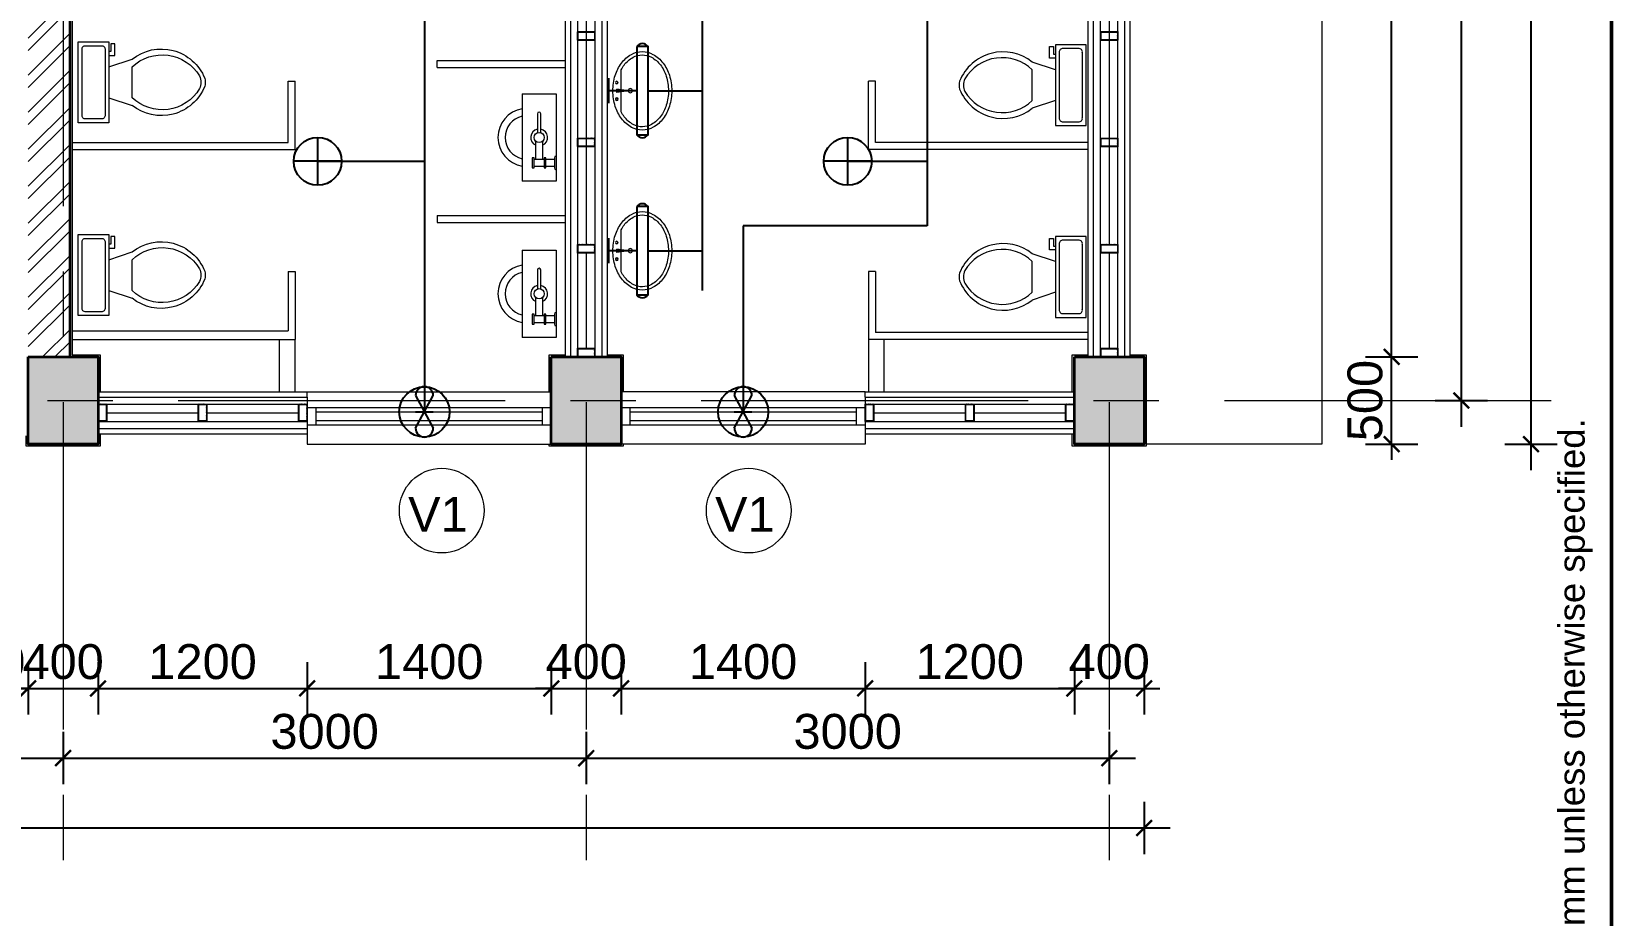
# Model space of a CAD drawing. Header units: inches. Extents: x 527934 to 2134587, y -408734 to 227304.
# Drawn here: x 1497720 to 1506781, y -162856 to -157790 of the extents above; entities that cross this region are included whole.
import ezdxf

# ---------------------------------------------------------------- set-up
doc = ezdxf.new("R2010")
doc.units = ezdxf.units.IN
doc.header["$MEASUREMENT"] = 0
doc.linetypes.add('CENTER', pattern=[2, 1.25, -0.25, 0.25, -0.25])
for name, color, linetype, lineweight in [('1 LIGHT N SWITCH', 3, 'Continuous', 25), ('6 LIGHT PT WIRING', 3, 'Continuous', 25), ('centre line', 1, 'CENTER', 9), ('dim', 253, 'Continuous', 9), ('furniture', 253, 'Continuous', 5), ('hatch', 250, 'Continuous', 5), ('hatch - general', 252, 'Continuous', 5), ('hatch 2', 251, 'Continuous', 5), ('metal', 40, 'Continuous', 18), ('partition wall', 5, 'Continuous', 20), ('partition wall-brick', 40, 'Continuous', 20), ('plaster line', 253, 'Continuous', 5), ('plinth', 5, 'Continuous', 9), ('sill', 253, 'Continuous', 13), ('text', 7, 'Continuous', 13), ('TITLE THICK', 7, 'Continuous', 50), ('TITLE THIN', 7, 'Continuous', 25), ('wall - brick', 30, 'Continuous', 35), ('window', 1, 'Continuous', 15)]:
    doc.layers.add(name, color=color, linetype=linetype, lineweight=lineweight)
doc.styles.add('ATTR', font='romans.shx', dxfattribs={"width": 0.8, "height": 1.2})
doc.styles.get("Standard").update_dxf_attribs({"font": 'arial.ttf'})
doc.styles.add('style1', font='arial.ttf')
doc.linetypes.add('BATTING', pattern='A,0.0001,-0.1,[134,ltypeshp.shx,S=0.1,R=0,X=-0.1,Y=0],-0.2,[134,ltypeshp.shx,S=0.1,R=180,X=0.1,Y=0],-0.1', length=0.4001)
doc.dimstyles.new('dim 100', dxfattribs={"dimtxt": 200, "dimasz": 90, "dimexe": 150, "dimexo": 150, "dimgap": 50, "dimtad": 1, "dimdec": 0, "dimzin": 0, "dimdsep": 46, "dimtxsty": 'Standard', "dimblk": 'ARCHTICK', "dimcen": 100, "dimdle": 150, "dimazin": 0, "dimtfac": 1, "dimtdec": 0, "dimtix": 1, "dimtmove": 2, "dimatfit": 3, "dimfxl": 150, "dimfxlon": 1, "dimtolj": 1, "dimtzin": 0, "dimarcsym": 0})

# ---------------------------------------------------------------- blocks, each defined once
blk = doc.blocks.new('A$C469E363F')
at = {"color": 0}
for p, q in [((-0.65, 5.39), (-5.48, 5.4)), ((0, 6.38), (-0.79, 6.38)), ((-0.56, 4.75), (-0.79, 6.38)), ((-0.56, 4.75), (-0.24, 4.75)), ((-0.24, 4.75), (0, 6.38)), ((4.68, 5.37), (-0.14, 5.38))]:
    blk.add_line(p, q, dxfattribs=at)
blk.add_lwpolyline([(-0.44, -6.9, 0.075445), (3.31, -6.34, 0.085783), (6.29, -4.83, 0.10607), (8.41, -2.41, 0.126822), (9.09, 0.21, 0.126822), (8.43, 2.82, 0.10607), (6.32, 5.26, 0.085783), (3.35, 6.79, 0.075445), (-0.39, 7.37, 0.075445), (-4.15, 6.81, 0.085783), (-7.12, 5.3, 0.10607), (-9.24, 2.88, 0.126822), (-9.93, 0.26, 0.126822), (-9.26, -2.35, 0.10607), (-7.16, -4.79, 0.085783), (-4.19, -6.32, 0.075445)], format="xyb", close=True, dxfattribs=at)
for points in [[(-5.48, 5.4, 0.038366), (-6.65, 4.66, 0.10607), (-8.55, 2.49, 0.126822), (-9.13, 0.26, 0.126822), (-8.56, -1.97, 0.10607), (-6.68, -4.16, 0.085783), (-3.95, -5.56, 0.075445), (-0.44, -6.11, 0.075445)], [(-0.44, -6.11, 0.075445), (3.08, -5.58, 0.085783), (5.82, -4.19, 0.10607), (7.72, -2.02, 0.126822), (8.3, 0.21, 0.126822), (7.73, 2.44, 0.10607), (5.85, 4.62, 0.038366), (4.68, 5.37, 0.075445)]]:
    blk.add_lwpolyline(points, format="xyb", dxfattribs=at)
for centre, radius in [((-2.41, 6.44), 0.316), ((-2.41, 6.44), 0.276), ((1.61, 6.43), 0.316), ((1.61, 6.43), 0.263), ((-0.46, 3.13), 0.515)]:
    blk.add_circle(centre, radius, dxfattribs=at)
blk = doc.blocks.new('Tank Toilet 3 PV')
for p, q in [((9.5, -6), (9.5, -2)), ((-8, -8.5), (-8, -8)), ((-7, -8), (-7, -9.5)), ((-4, -8), (-6, -14)), ((4, -8), (6, -14)), ((-10, -8.5), (-8, -8.5)), ((-10, -9.5), (-10, -8.5)), ((-7, -9.5), (-10, -9.5)), ((4, -14), (-4, -14))]:
    blk.add_line(p, q)
blk.add_lwpolyline([(10.5, -8), (10.5, 0), (-10.5, 0), (-10.5, -8)], close=True)
for points in [[(-9.5, -2), (-9.5, -6)], [(8.5, -1), (-8.5, -1)], [(-8.5, -7), (8.5, -7)]]:
    blk.add_lwpolyline(points)
for centre, radius, start, end in [((-8.62, -1.88), 0.884, 81.8699, 188.1301), ((8.62, -1.88), 0.884, 351.8699, 98.1301), ((-8.62, -6.12), 0.884, 171.8699, 278.1301), ((8.62, -6.12), 0.884, 261.8699, 8.1301), ((3.52, -21.58), 12.17, 141.4691, 247.9714), ((4.2, -21.82), 11.33, 136.3677, 238.9468), ((-3.52, -21.58), 12.17, 292.0284, 38.5307), ((-4.2, -21.82), 11.33, 301.053, 43.6321), ((0, -27.88), 4, 245.7318, 294.2682), ((0, -29), 4, 254.8605, 285.1395)]:
    blk.add_arc(centre, radius, start, end)
at = {"style": 'ATTR', "width": 0.8, "flags": 9}
blk.add_attdef('ESTCODE', (0, 0), '', height=0.000000846, dxfattribs=at)
blk = doc.blocks.new('Urinal Toilet 1 PV')
for p, q in [((3.85, 0), (6.65, 0)), ((-0.98, -3.15), (-4.9, -3.15)), ((0.773, -2.7999), (4.55, -2.7999)), ((4.2, -0.3499), (6.3, -0.3499)), ((4.2, -2.0999), (4.2, -2.45)), ((6.3, -2.0999), (4.2, -2.0999)), ((4.2, -2.45), (6.3, -2.45)), ((4.55, -0.3499), (4.55, -2.0999)), ((4.55, -2.45), (4.55, -4.5499)), ((5.95, -2.0999), (5.95, -0.3499)), ((5.95, -4.5499), (5.95, -2.45)), ((6.3, -2.45), (6.3, -2.0999)), ((-4.9, -3.8499), (-0.98, -3.8499)), ((4.55, -4.2), (0.784, -4.2)), ((4.2, -4.5499), (4.2, -4.9)), ((6.3, -4.5499), (4.2, -4.5499)), ((4.2, -4.9), (6.3, -4.9)), ((6.3, -4.9), (6.3, -4.5499)), ((-9, -7), (9, -7))]:
    blk.add_line(p, q)
blk.add_lwpolyline([(-9, -7), (-9, 0), (9, 0), (9, -7)])
blk.add_circle((0, -3.5), 1.05)
for centre, radius, start, end in [((4.216, 0.0154), 0.3657, 182.4084, 267.5916), ((6.285, 0.0154), 0.3657, 272.4084, 357.5916), ((-4.9, -3.5), 0.35, 90, 270), ((0, -3.5), 1.75, 22.85047, 168.577), ((0, -3.5), 1.75, 191.8763, 336.5863), ((0, -6), 6, 189.7326, 350.4409), ((0, -6), 4.5, 192.8398, 347.201)]:
    blk.add_arc(centre, radius, start, end)
at = {"style": 'ATTR', "width": 0.8, "flags": 9}
blk.add_attdef('ESTCODE', (0, 0), '', height=0.00000036, dxfattribs=at)
blk = doc.blocks.new('_ArchTick')
at = {"color": 0, "linetype": 'ByBlock', "const_width": 0.15}
blk.add_lwpolyline([(-0.5, -0.5), (0.5, 0.5)], dxfattribs=at)
blk = doc.blocks.new('*D3263')
at = {"layer": 'Defpoints', "color": 0, "ltscale": 400}
for p in [(1472700.6, -160154.6), (1504100.6, -160154.6), (1504100.6, -162354.6)]:
    blk.add_point(p, dxfattribs=at)
at = {"layer": 'dim', "color": 0, "lineweight": -2, "ltscale": 400}
for p, q in [((1472700.6, -162204.6), (1472700.6, -162504.6)), ((1504100.6, -162204.6), (1504100.6, -162504.6)), ((1472550.6, -162354.6), (1504250.6, -162354.6))]:
    blk.add_line(p, q, dxfattribs=at)
at = {"layer": 'dim', "color": 0, "lineweight": -2, "ltscale": 400, "xscale": 90, "yscale": 90, "zscale": 90, "rotation": 180}
blk.add_blockref('_ArchTick', (1472700.6, -162354.6), dxfattribs=at)
at = {"layer": 'dim', "color": 0, "lineweight": -2, "ltscale": 400, "xscale": 90, "yscale": 90, "zscale": 90}
blk.add_blockref('_ArchTick', (1504100.6, -162354.6), dxfattribs=at)
at = {"layer": 'dim', "color": 0, "ltscale": 400, "insert": (1488400.6, -162202.4), "char_height": 200, "attachment_point": 5}
blk.add_mtext('\\A1;31400', dxfattribs=at)
blk = doc.blocks.new('*D3270')
at = {"layer": 'Defpoints', "color": 0, "ltscale": 400}
for p in [(1493900.6, -160154.6), (1497900.6, -160154.6), (1497900.6, -161954.6)]:
    blk.add_point(p, dxfattribs=at)
at = {"layer": 'dim', "color": 0, "lineweight": -2, "ltscale": 400}
for p, q in [((1493900.6, -161804.6), (1493900.6, -162104.6)), ((1497900.6, -161804.6), (1497900.6, -162104.6)), ((1493750.6, -161954.6), (1498050.6, -161954.6))]:
    blk.add_line(p, q, dxfattribs=at)
at = {"layer": 'dim', "color": 0, "lineweight": -2, "ltscale": 400, "xscale": 90, "yscale": 90, "zscale": 90, "rotation": 180}
blk.add_blockref('_ArchTick', (1493900.6, -161954.6), dxfattribs=at)
at = {"layer": 'dim', "color": 0, "lineweight": -2, "ltscale": 400, "xscale": 90, "yscale": 90, "zscale": 90}
blk.add_blockref('_ArchTick', (1497900.6, -161954.6), dxfattribs=at)
at = {"layer": 'dim', "color": 0, "ltscale": 400, "insert": (1495900.6, -161802.5), "char_height": 200, "attachment_point": 5}
blk.add_mtext('\\A1;4000', dxfattribs=at)
blk = doc.blocks.new('*D3271')
at = {"layer": 'Defpoints', "color": 0, "ltscale": 400}
for p in [(1497900.6, -160154.6), (1500900.6, -160154.6), (1500900.6, -161954.6)]:
    blk.add_point(p, dxfattribs=at)
at = {"layer": 'dim', "color": 0, "lineweight": -2, "ltscale": 400}
for p, q in [((1497900.6, -161804.6), (1497900.6, -162104.6)), ((1500900.6, -161804.6), (1500900.6, -162104.6)), ((1497750.6, -161954.6), (1501050.6, -161954.6))]:
    blk.add_line(p, q, dxfattribs=at)
at = {"layer": 'dim', "color": 0, "lineweight": -2, "ltscale": 400, "xscale": 90, "yscale": 90, "zscale": 90, "rotation": 180}
blk.add_blockref('_ArchTick', (1497900.6, -161954.6), dxfattribs=at)
at = {"layer": 'dim', "color": 0, "lineweight": -2, "ltscale": 400, "xscale": 90, "yscale": 90, "zscale": 90}
blk.add_blockref('_ArchTick', (1500900.6, -161954.6), dxfattribs=at)
at = {"layer": 'dim', "color": 0, "ltscale": 400, "insert": (1499400.6, -161802.4), "char_height": 200, "attachment_point": 5}
blk.add_mtext('\\A1;3000', dxfattribs=at)
blk = doc.blocks.new('*D3272')
at = {"layer": 'Defpoints', "color": 0, "ltscale": 400}
for p in [(1500900.6, -160154.6), (1503900.6, -160154.6), (1503900.6, -161954.6)]:
    blk.add_point(p, dxfattribs=at)
at = {"layer": 'dim', "color": 0, "lineweight": -2, "ltscale": 400}
for p, q in [((1500900.6, -161804.6), (1500900.6, -162104.6)), ((1503900.6, -161804.6), (1503900.6, -162104.6)), ((1500750.6, -161954.6), (1504050.6, -161954.6))]:
    blk.add_line(p, q, dxfattribs=at)
at = {"layer": 'dim', "color": 0, "lineweight": -2, "ltscale": 400, "xscale": 90, "yscale": 90, "zscale": 90, "rotation": 180}
blk.add_blockref('_ArchTick', (1500900.6, -161954.6), dxfattribs=at)
at = {"layer": 'dim', "color": 0, "lineweight": -2, "ltscale": 400, "xscale": 90, "yscale": 90, "zscale": 90}
blk.add_blockref('_ArchTick', (1503900.6, -161954.6), dxfattribs=at)
at = {"layer": 'dim', "color": 0, "ltscale": 400, "insert": (1502400.6, -161802.4), "char_height": 200, "attachment_point": 5}
blk.add_mtext('\\A1;3000', dxfattribs=at)
blk = doc.blocks.new('*D3290')
at = {"layer": 'Defpoints', "color": 0, "ltscale": 400}
for p in [(1497200.6, -160094.6), (1497700.6, -160094.6), (1497700.6, -161554.6)]:
    blk.add_point(p, dxfattribs=at)
at = {"layer": 'dim', "color": 0, "lineweight": -2, "ltscale": 400}
for p, q in [((1497200.6, -161404.6), (1497200.6, -161704.6)), ((1497700.6, -161404.6), (1497700.6, -161704.6)), ((1497200.6, -161554.6), (1497110.6, -161554.6)), ((1497200.6, -161554.6), (1497700.6, -161554.6)), ((1497700.6, -161554.6), (1497790.6, -161554.6))]:
    blk.add_line(p, q, dxfattribs=at)
at = {"layer": 'dim', "color": 0, "lineweight": -2, "ltscale": 400, "xscale": 90, "yscale": 90, "zscale": 90}
blk.add_blockref('_ArchTick', (1497200.6, -161554.6), dxfattribs=at)
at = {"layer": 'dim', "color": 0, "lineweight": -2, "ltscale": 400, "xscale": 90, "yscale": 90, "zscale": 90, "rotation": 180}
blk.add_blockref('_ArchTick', (1497700.6, -161554.6), dxfattribs=at)
at = {"layer": 'dim', "color": 0, "ltscale": 400, "insert": (1497450.6, -161402.5), "char_height": 200, "attachment_point": 5}
blk.add_mtext('\\A1;500', dxfattribs=at)
blk = doc.blocks.new('*D3291')
at = {"layer": 'Defpoints', "color": 0, "ltscale": 400}
for p in [(1497700.6, -160094.6), (1498100.6, -160154.6), (1498100.6, -161554.6)]:
    blk.add_point(p, dxfattribs=at)
at = {"layer": 'dim', "color": 0, "lineweight": -2, "ltscale": 400}
for p, q in [((1497700.6, -161404.6), (1497700.6, -161704.6)), ((1498100.6, -161404.6), (1498100.6, -161704.6)), ((1497700.6, -161554.6), (1497610.6, -161554.6)), ((1497700.6, -161554.6), (1498100.6, -161554.6)), ((1498100.6, -161554.6), (1498190.6, -161554.6))]:
    blk.add_line(p, q, dxfattribs=at)
at = {"layer": 'dim', "color": 0, "lineweight": -2, "ltscale": 400, "xscale": 90, "yscale": 90, "zscale": 90}
blk.add_blockref('_ArchTick', (1497700.6, -161554.6), dxfattribs=at)
at = {"layer": 'dim', "color": 0, "lineweight": -2, "ltscale": 400, "xscale": 90, "yscale": 90, "zscale": 90, "rotation": 180}
blk.add_blockref('_ArchTick', (1498100.6, -161554.6), dxfattribs=at)
at = {"layer": 'dim', "color": 0, "ltscale": 400, "insert": (1497900.6, -161402.5), "char_height": 200, "attachment_point": 5}
blk.add_mtext('\\A1;400', dxfattribs=at)
blk = doc.blocks.new('*D3292')
at = {"layer": 'Defpoints', "color": 0, "ltscale": 400}
for p in [(1500700.6, -160154.6), (1501100.6, -160154.6), (1501100.6, -161554.6)]:
    blk.add_point(p, dxfattribs=at)
at = {"layer": 'dim', "color": 0, "lineweight": -2, "ltscale": 400}
for p, q in [((1500700.6, -161404.6), (1500700.6, -161704.6)), ((1501100.6, -161404.6), (1501100.6, -161704.6)), ((1500700.6, -161554.6), (1500610.6, -161554.6)), ((1500700.6, -161554.6), (1501100.6, -161554.6)), ((1501100.6, -161554.6), (1501190.6, -161554.6))]:
    blk.add_line(p, q, dxfattribs=at)
at = {"layer": 'dim', "color": 0, "lineweight": -2, "ltscale": 400, "xscale": 90, "yscale": 90, "zscale": 90}
blk.add_blockref('_ArchTick', (1500700.6, -161554.6), dxfattribs=at)
at = {"layer": 'dim', "color": 0, "lineweight": -2, "ltscale": 400, "xscale": 90, "yscale": 90, "zscale": 90, "rotation": 180}
blk.add_blockref('_ArchTick', (1501100.6, -161554.6), dxfattribs=at)
at = {"layer": 'dim', "color": 0, "ltscale": 400, "insert": (1500900.6, -161402.5), "char_height": 200, "attachment_point": 5}
blk.add_mtext('\\A1;400', dxfattribs=at)
blk = doc.blocks.new('*D3293')
at = {"layer": 'Defpoints', "color": 0, "ltscale": 400}
for p in [(1503700.6, -160154.6), (1504100.6, -160154.6), (1504100.6, -161554.6)]:
    blk.add_point(p, dxfattribs=at)
at = {"layer": 'dim', "color": 0, "lineweight": -2, "ltscale": 400}
for p, q in [((1503700.6, -161404.6), (1503700.6, -161704.6)), ((1504100.6, -161404.6), (1504100.6, -161704.6)), ((1503700.6, -161554.6), (1503610.6, -161554.6)), ((1503700.6, -161554.6), (1504100.6, -161554.6)), ((1504100.6, -161554.6), (1504190.6, -161554.6))]:
    blk.add_line(p, q, dxfattribs=at)
at = {"layer": 'dim', "color": 0, "lineweight": -2, "ltscale": 400, "xscale": 90, "yscale": 90, "zscale": 90}
blk.add_blockref('_ArchTick', (1503700.6, -161554.6), dxfattribs=at)
at = {"layer": 'dim', "color": 0, "lineweight": -2, "ltscale": 400, "xscale": 90, "yscale": 90, "zscale": 90, "rotation": 180}
blk.add_blockref('_ArchTick', (1504100.6, -161554.6), dxfattribs=at)
at = {"layer": 'dim', "color": 0, "ltscale": 400, "insert": (1503900.6, -161402.5), "char_height": 200, "attachment_point": 5}
blk.add_mtext('\\A1;400', dxfattribs=at)
blk = doc.blocks.new('*D2329')
at = {"layer": 'Defpoints', "color": 0, "ltscale": 400}
for p in [(1504100.6, -144414.6), (1506320.6, -144414.6), (1504100.6, -160154.6)]:
    blk.add_point(p, dxfattribs=at)
at = {"layer": 'dim', "color": 0, "lineweight": -2, "ltscale": 400}
for p, q in [((1506320.6, -160304.6), (1506320.6, -144264.6)), ((1506170.6, -144414.6), (1506470.6, -144414.6)), ((1506170.6, -160154.6), (1506470.6, -160154.6))]:
    blk.add_line(p, q, dxfattribs=at)
at = {"layer": 'dim', "color": 0, "lineweight": -2, "ltscale": 400, "xscale": 90, "yscale": 90, "zscale": 90}
for p, rotation in [((1506320.6, -144414.6), 90), ((1506320.6, -160154.6), 270)]:
    blk.add_blockref('_ArchTick', p, dxfattribs=dict(at, rotation=rotation))
at = {"layer": 'dim', "color": 0, "ltscale": 400, "insert": (1506168.5, -152284.6), "char_height": 200, "attachment_point": 5, "rotation": 90}
blk.add_mtext('\\A1;15740', dxfattribs=at)
blk = doc.blocks.new('*D3317')
at = {"layer": 'Defpoints', "color": 0, "ltscale": 400}
for p in [(1504100.6, -154504.6), (1505920.6, -154504.6), (1504100.6, -159904.6)]:
    blk.add_point(p, dxfattribs=at)
at = {"layer": 'dim', "color": 0, "lineweight": -2, "ltscale": 400}
for p, q in [((1505920.6, -160054.6), (1505920.6, -154354.6)), ((1505770.6, -154504.6), (1506070.6, -154504.6)), ((1505770.6, -159904.6), (1506070.6, -159904.6))]:
    blk.add_line(p, q, dxfattribs=at)
at = {"layer": 'dim', "color": 0, "lineweight": -2, "ltscale": 400, "xscale": 90, "yscale": 90, "zscale": 90}
for p, rotation in [((1505920.6, -154504.6), 90), ((1505920.6, -159904.6), 270)]:
    blk.add_blockref('_ArchTick', p, dxfattribs=dict(at, rotation=rotation))
at = {"layer": 'dim', "color": 0, "ltscale": 400, "insert": (1505768.5, -157204.6), "char_height": 200, "attachment_point": 5, "rotation": 90}
blk.add_mtext('\\A1;5400', dxfattribs=at)
blk = doc.blocks.new('*D3319')
at = {"layer": 'Defpoints', "color": 0, "ltscale": 400}
for p in [(1504100.6, -159654.6), (1505520.6, -159654.6), (1504100.6, -160154.6)]:
    blk.add_point(p, dxfattribs=at)
at = {"layer": 'dim', "color": 0, "lineweight": -2, "ltscale": 400}
for p, q in [((1505520.6, -159654.6), (1505520.6, -159564.6)), ((1505370.6, -159654.6), (1505670.6, -159654.6)), ((1505520.6, -160154.6), (1505520.6, -159654.6)), ((1505370.6, -160154.6), (1505670.6, -160154.6)), ((1505520.6, -160154.6), (1505520.6, -160244.6))]:
    blk.add_line(p, q, dxfattribs=at)
at = {"layer": 'dim', "color": 0, "lineweight": -2, "ltscale": 400, "xscale": 90, "yscale": 90, "zscale": 90}
for p, rotation in [((1505520.6, -159654.6), 270), ((1505520.6, -160154.6), 90)]:
    blk.add_blockref('_ArchTick', p, dxfattribs=dict(at, rotation=rotation))
at = {"layer": 'dim', "color": 0, "ltscale": 400, "insert": (1505368.5, -159904.6), "char_height": 200, "attachment_point": 5, "rotation": 90}
blk.add_mtext('\\A1;500', dxfattribs=at)
blk = doc.blocks.new('*D3320')
at = {"layer": 'Defpoints', "color": 0, "ltscale": 400}
for p in [(1504100.6, -154754.6), (1505520.6, -154754.6), (1504100.6, -159654.6)]:
    blk.add_point(p, dxfattribs=at)
at = {"layer": 'dim', "color": 0, "lineweight": -2, "ltscale": 400}
for p, q in [((1505520.6, -159804.6), (1505520.6, -154604.6)), ((1505370.6, -154754.6), (1505670.6, -154754.6)), ((1505370.6, -159654.6), (1505670.6, -159654.6))]:
    blk.add_line(p, q, dxfattribs=at)
at = {"layer": 'dim', "color": 0, "lineweight": -2, "ltscale": 400, "xscale": 90, "yscale": 90, "zscale": 90}
for p, rotation in [((1505520.6, -154754.6), 90), ((1505520.6, -159654.6), 270)]:
    blk.add_blockref('_ArchTick', p, dxfattribs=dict(at, rotation=rotation))
at = {"layer": 'dim', "color": 0, "ltscale": 400, "insert": (1505368.5, -157204.6), "char_height": 200, "attachment_point": 5, "rotation": 90}
blk.add_mtext('\\A1;4900', dxfattribs=at)
blk = doc.blocks.new('2X4')
at = {"layer": 'hatch 2'}
h = blk.add_hatch(dxfattribs=at)
h.set_pattern_fill('ANSI31', color=256, scale=20)
h.set_pattern_definition([(45, (0, 0), (-1.767766953, 1.767766953), [])])
h.paths.add_polyline_path([(5938822.1, -146996.9), (5938776.1, -146996.9, 0.414214), (5938774.1, -146998.9), (5938774.1, -147046.9), (5938777.3, -147046.9), (5938777.3, -147000.1), (5938820.9, -147000.1), (5938820.9, -147046.9), (5938824.1, -147046.9), (5938824.1, -146998.9, 0.414214)])
h.paths.add_polyline_path([(5938777.3, -147046.9), (5938774.1, -147046.9), (5938774.1, -147094.9, 0.414214), (5938776.1, -147096.9), (5938822.1, -147096.9, 0.414218), (5938824.1, -147094.9), (5938824.1, -147046.9), (5938820.9, -147046.9), (5938820.9, -147093.7), (5938777.3, -147093.7)])
at = {"layer": 'metal'}
blk.add_lwpolyline([(5938776.1, -147096.9), (5938822.1, -147096.9, 0.414214), (5938824.1, -147094.9), (5938824.1, -146998.9, 0.414214), (5938822.1, -146996.9), (5938776.1, -146996.9, 0.414214), (5938774.1, -146998.9), (5938774.1, -147094.9, 0.414214)], format="xyb", close=True, dxfattribs=at)
blk.add_lwpolyline([(5938777.3, -147093.7), (5938820.9, -147093.7), (5938820.9, -147000.1), (5938777.3, -147000.1)], close=True, dxfattribs=at)
blk = doc.blocks.new('*D3378')
at = {"layer": 'Defpoints', "color": 0, "ltscale": 400}
for p in [(1499300.6, -160064.6), (1498100.6, -160154.6), (1499300.6, -161554.6)]:
    blk.add_point(p, dxfattribs=at)
at = {"layer": 'dim', "color": 0, "lineweight": -2, "ltscale": 400}
for p, q in [((1498100.6, -161404.6), (1498100.6, -161704.6)), ((1499300.6, -161404.6), (1499300.6, -161704.6)), ((1497950.6, -161554.6), (1499450.6, -161554.6))]:
    blk.add_line(p, q, dxfattribs=at)
at = {"layer": 'dim', "color": 0, "lineweight": -2, "ltscale": 400, "xscale": 90, "yscale": 90, "zscale": 90, "rotation": 180}
blk.add_blockref('_ArchTick', (1498100.6, -161554.6), dxfattribs=at)
at = {"layer": 'dim', "color": 0, "lineweight": -2, "ltscale": 400, "xscale": 90, "yscale": 90, "zscale": 90}
blk.add_blockref('_ArchTick', (1499300.6, -161554.6), dxfattribs=at)
at = {"layer": 'dim', "color": 0, "ltscale": 400, "insert": (1498700.6, -161402.5), "char_height": 200, "attachment_point": 5}
blk.add_mtext('\\A1;1200', dxfattribs=at)
blk = doc.blocks.new('*D3379')
at = {"layer": 'Defpoints', "color": 0, "ltscale": 400}
for p in [(1499300.6, -160064.6), (1500700.6, -160154.6), (1500700.6, -161554.6)]:
    blk.add_point(p, dxfattribs=at)
at = {"layer": 'dim', "color": 0, "lineweight": -2, "ltscale": 400}
for p, q in [((1499300.6, -161404.6), (1499300.6, -161704.6)), ((1500700.6, -161404.6), (1500700.6, -161704.6)), ((1499150.6, -161554.6), (1500850.6, -161554.6))]:
    blk.add_line(p, q, dxfattribs=at)
at = {"layer": 'dim', "color": 0, "lineweight": -2, "ltscale": 400, "xscale": 90, "yscale": 90, "zscale": 90, "rotation": 180}
blk.add_blockref('_ArchTick', (1499300.6, -161554.6), dxfattribs=at)
at = {"layer": 'dim', "color": 0, "lineweight": -2, "ltscale": 400, "xscale": 90, "yscale": 90, "zscale": 90}
blk.add_blockref('_ArchTick', (1500700.6, -161554.6), dxfattribs=at)
at = {"layer": 'dim', "color": 0, "ltscale": 400, "insert": (1500000.6, -161402.5), "char_height": 200, "attachment_point": 5}
blk.add_mtext('\\A1;1400', dxfattribs=at)
blk = doc.blocks.new('*D3380')
at = {"layer": 'Defpoints', "color": 0, "ltscale": 400}
for p in [(1501100.6, -160154.6), (1502500.6, -160154.6), (1502500.6, -161554.6)]:
    blk.add_point(p, dxfattribs=at)
at = {"layer": 'dim', "color": 0, "lineweight": -2, "ltscale": 400}
for p, q in [((1501100.6, -161404.6), (1501100.6, -161704.6)), ((1502500.6, -161404.6), (1502500.6, -161704.6)), ((1500950.6, -161554.6), (1502650.6, -161554.6))]:
    blk.add_line(p, q, dxfattribs=at)
at = {"layer": 'dim', "color": 0, "lineweight": -2, "ltscale": 400, "xscale": 90, "yscale": 90, "zscale": 90, "rotation": 180}
blk.add_blockref('_ArchTick', (1501100.6, -161554.6), dxfattribs=at)
at = {"layer": 'dim', "color": 0, "lineweight": -2, "ltscale": 400, "xscale": 90, "yscale": 90, "zscale": 90}
blk.add_blockref('_ArchTick', (1502500.6, -161554.6), dxfattribs=at)
at = {"layer": 'dim', "color": 0, "ltscale": 400, "insert": (1501800.6, -161402.5), "char_height": 200, "attachment_point": 5}
blk.add_mtext('\\A1;1400', dxfattribs=at)
blk = doc.blocks.new('*D3381')
at = {"layer": 'Defpoints', "color": 0, "ltscale": 400}
for p in [(1502500.6, -160154.6), (1503700.6, -160154.6), (1503700.6, -161554.6)]:
    blk.add_point(p, dxfattribs=at)
at = {"layer": 'dim', "color": 0, "lineweight": -2, "ltscale": 400}
for p, q in [((1502500.6, -161404.6), (1502500.6, -161704.6)), ((1503700.6, -161404.6), (1503700.6, -161704.6)), ((1502350.6, -161554.6), (1503850.6, -161554.6))]:
    blk.add_line(p, q, dxfattribs=at)
at = {"layer": 'dim', "color": 0, "lineweight": -2, "ltscale": 400, "xscale": 90, "yscale": 90, "zscale": 90, "rotation": 180}
blk.add_blockref('_ArchTick', (1502500.6, -161554.6), dxfattribs=at)
at = {"layer": 'dim', "color": 0, "lineweight": -2, "ltscale": 400, "xscale": 90, "yscale": 90, "zscale": 90}
blk.add_blockref('_ArchTick', (1503700.6, -161554.6), dxfattribs=at)
at = {"layer": 'dim', "color": 0, "ltscale": 400, "insert": (1503100.6, -161402.5), "char_height": 200, "attachment_point": 5}
blk.add_mtext('\\A1;1200', dxfattribs=at)
blk = doc.blocks.new('dome')
at = {"color": 3}
for p, q in [((542951, 234900), (542951, 235174.9)), ((543088.4, 235037.4), (542813.5, 235037.4))]:
    blk.add_line(p, q, dxfattribs=at)
blk.add_circle((542951, 235037.4), 137.4, dxfattribs=at)
blk = doc.blocks.new('mirror light')
at = {"color": 3}
for p, q in [((550739, 227900), (550739, 227697)), ((550649, 227697), (550829, 227697))]:
    blk.add_line(p, q, dxfattribs=at)
blk.add_lwpolyline([(550423, 227900), (551055, 227900), (551055, 227982), (550423, 227982)], close=True, dxfattribs=at)
for centre, radius, start, end in [((550452, 227941), 50.3, 125.4617, 234.5383), ((551026, 227941), 49.8, 304.638, 55.362)]:
    blk.add_arc(centre, radius, start, end, dxfattribs=at)
blk = doc.blocks.new('exhaust fan')
at = {"color": 3}
for p, q in [((550601, 228565), (550758, 228857)), ((550601, 228857), (550758, 228565)), ((550601, 228711), (550758, 228711))]:
    blk.add_line(p, q, dxfattribs=at)
blk.add_circle((550680, 228711), 225, dxfattribs=at)
for centre, start, end in [((550680, 228857), 360, 180), ((550680, 228565), 180, 360)]:
    blk.add_arc(centre, 78.9, start, end, dxfattribs=at)

msp = doc.modelspace()

# ---------------------------------------------------------------- hatches: boundary and pattern name
at = {"layer": 'hatch', "ltscale": 400}
h = msp.add_hatch(dxfattribs=at)
h.set_pattern_fill('ANSI32', color=256, scale=400)
h.set_pattern_definition([(45, (-648981.04, 17276.17), (-106.066017, 106.066017), []), (45, (-648910.33, 17276.17), (-106.066017, 106.066017), [])])
h.paths.add_polyline_path([(1494100.6, -154754.6), (1493900.6, -154754.6), (1493900.6, -159654.6), (1494100.6, -159654.6)])
h.paths.add_polyline_path([(1493860.6, -159654.6), (1493900.6, -159654.6), (1493900.6, -154754.6), (1493860.6, -154754.6)])
h.paths.add_polyline_path([(1497900.6, -154754.6), (1497700.6, -154754.6), (1497700.6, -159654.6), (1497900.6, -159654.6)])
h.paths.add_polyline_path([(1497900.6, -159654.6), (1497940.6, -159654.6), (1497940.6, -154754.6), (1497900.6, -154754.6)])
at = {"layer": 'hatch - general'}
h = msp.add_hatch(dxfattribs=at)
h.set_pattern_fill('AR-CONC', color=256, scale=15)
h.set_pattern_definition([(50, (-648981.04, -60048.64), (107.5890274, -9.4128202), [11.25, -123.75]), (355, (-648981.04, -60048.64), (-20.8127, 112.82882), [9, -99]), (100.4514445, (-648972.07, -60049.42), (86.776327, 103.4159986), [9.561029, -105.171317]), (46.1842, (-648981.04, -60018.64), (160.0862, -24.827892), [16.875, -185.625]), (96.6356355, (-648967.7, -60020.7), (140.199292, 146.11779), [14.341551, -157.757064]), (351.184164, (-648981.04, -60018.64), (140.199292, 146.11779), [13.5, -148.5]), (21, (-648966.04, -60026.14), (89.5360578, -60.3928336), [11.25, -123.75]), (326, (-648966.04, -60026.14), (36.4973, 108.772507), [9, -99]), (71.451445, (-648958.58, -60031.17), (126.0333565, 48.379673), [9.5610285, -105.171317]), (37.5, (-648981.04, -60048.636), (1.8239783, 49.9340781), [0, -97.8, 0, -100.5, 0, -99.375]), (7.5, (-648981.04, -60048.636), (39.4604306, 59.1617568), [0, -57.3, 0, -95.55, 0, -37.875]), (327.5, (-649014.49, -60048.636), (80.0733654, -3.38323076), [0, -37.5, 0, -117, 0, -155.25]), (317.5, (-649029.49, -60048.636), (87.4779254, 15.0157473), [0, -48.75, 0, -77.7, 0, -110.25])])
h.paths.add_polyline_path([(1472900.6, -159654.6), (1472700.6, -159654.6), (1472700.6, -159904.6), (1472900.6, -159904.6)])
h.paths.add_polyline_path([(1473100.6, -159654.6), (1472900.6, -159654.6), (1472900.6, -159904.6), (1473100.6, -159904.6)])
h.paths.add_polyline_path([(1473100.6, -159904.6), (1472900.6, -159904.6), (1472900.6, -160154.6), (1473100.6, -160154.6)])
h.paths.add_polyline_path([(1472900.6, -159904.6), (1472700.6, -159904.6), (1472700.6, -160154.6), (1472900.6, -160154.6)])
h.paths.add_polyline_path([(1475900.6, -159654.6), (1475700.6, -159654.6), (1475700.6, -159904.6), (1475900.6, -159904.6)])
h.paths.add_polyline_path([(1476100.6, -159654.6), (1475900.6, -159654.6), (1475900.6, -159904.6), (1476100.6, -159904.6)])
h.paths.add_polyline_path([(1476100.6, -159904.6), (1475900.6, -159904.6), (1475900.6, -160154.6), (1476100.6, -160154.6)])
h.paths.add_polyline_path([(1475900.6, -159904.6), (1475700.6, -159904.6), (1475700.6, -160154.6), (1475900.6, -160154.6)])
h.paths.add_polyline_path([(1478900.6, -159654.6), (1478700.6, -159654.6), (1478700.6, -159904.6), (1478900.6, -159904.6)])
h.paths.add_polyline_path([(1479100.6, -159654.6), (1478900.6, -159654.6), (1478900.6, -159904.6), (1479100.6, -159904.6)])
h.paths.add_polyline_path([(1479100.6, -159904.6), (1478900.6, -159904.6), (1478900.6, -160154.6), (1479100.6, -160154.6)])
h.paths.add_polyline_path([(1478900.6, -159904.6), (1478700.6, -159904.6), (1478700.6, -160154.6), (1478900.6, -160154.6)])
h.paths.add_polyline_path([(1481900.6, -159904.6), (1481700.6, -159904.6), (1481700.6, -160154.6), (1481900.6, -160154.6)])
h.paths.add_polyline_path([(1482100.6, -159904.6), (1481900.6, -159904.6), (1481900.6, -160154.6), (1482100.6, -160154.6)])
h.paths.add_polyline_path([(1482100.6, -159654.6), (1481900.6, -159654.6), (1481900.6, -159904.6), (1482100.6, -159904.6)])
h.paths.add_polyline_path([(1481900.6, -159654.6), (1481700.6, -159654.6), (1481700.6, -159904.6), (1481900.6, -159904.6)])
h.paths.add_polyline_path([(1485100.6, -159904.6), (1484900.6, -159904.6), (1484900.6, -160154.6), (1485100.6, -160154.6)])
h.paths.add_polyline_path([(1484900.6, -159904.6), (1484700.6, -159904.6), (1484700.6, -160154.6), (1484900.6, -160154.6)])
h.paths.add_polyline_path([(1485100.6, -159654.6), (1484900.6, -159654.6), (1484900.6, -159904.6), (1485100.6, -159904.6)])
h.paths.add_polyline_path([(1484900.6, -159654.6), (1484700.6, -159654.6), (1484700.6, -159904.6), (1484900.6, -159904.6)])
h.paths.add_polyline_path([(1488100.6, -159904.6), (1487900.6, -159904.6), (1487900.6, -160154.6), (1488100.6, -160154.6)])
h.paths.add_polyline_path([(1488100.6, -159654.6), (1487900.6, -159654.6), (1487900.6, -159904.6), (1488100.6, -159904.6)])
h.paths.add_polyline_path([(1487900.6, -159654.6), (1487700.6, -159654.6), (1487700.6, -159904.6), (1487900.6, -159904.6)])
h.paths.add_polyline_path([(1487900.6, -159904.6), (1487700.6, -159904.6), (1487700.6, -160154.6), (1487900.6, -160154.6)])
h.paths.add_polyline_path([(1490900.6, -159904.6), (1490700.6, -159904.6), (1490700.6, -160154.6), (1490900.6, -160154.6)])
h.paths.add_polyline_path([(1490900.6, -159654.6), (1490700.6, -159654.6), (1490700.6, -159904.6), (1490900.6, -159904.6)])
h.paths.add_polyline_path([(1491100.6, -159654.6), (1490900.6, -159654.6), (1490900.6, -159904.6), (1491100.6, -159904.6)])
h.paths.add_polyline_path([(1491100.6, -159904.6), (1490900.6, -159904.6), (1490900.6, -160154.6), (1491100.6, -160154.6)])
h.paths.add_polyline_path([(1493900.6, -159654.6), (1493700.6, -159654.6), (1493700.6, -159904.6), (1493900.6, -159904.6)])
h.paths.add_polyline_path([(1494100.6, -159654.6), (1493900.6, -159654.6), (1493900.6, -159904.6), (1494100.6, -159904.6)])
h.paths.add_polyline_path([(1494100.6, -159904.6), (1493900.6, -159904.6), (1493900.6, -160154.6), (1494100.6, -160154.6)])
h.paths.add_polyline_path([(1493900.6, -159904.6), (1493700.6, -159904.6), (1493700.6, -160154.6), (1493900.6, -160154.6)])
h.paths.add_polyline_path([(1498100.6, -159904.6), (1497900.6, -159904.6), (1497900.6, -160154.6), (1498100.6, -160154.6)])
h.paths.add_polyline_path([(1498100.6, -159654.6), (1497900.6, -159654.6), (1497900.6, -159904.6), (1498100.6, -159904.6)])
h.paths.add_polyline_path([(1497900.6, -159654.6), (1497700.6, -159654.6), (1497700.6, -159904.6), (1497900.6, -159904.6)])
h.paths.add_polyline_path([(1497900.6, -159904.6), (1497700.6, -159904.6), (1497700.6, -160154.6), (1497900.6, -160154.6)])
h.paths.add_polyline_path([(1501100.6, -159904.6), (1500900.6, -159904.6), (1500900.6, -160154.6), (1501100.6, -160154.6)])
h.paths.add_polyline_path([(1501100.6, -159654.6), (1500900.6, -159654.6), (1500900.6, -159904.6), (1501100.6, -159904.6)])
h.paths.add_polyline_path([(1500900.6, -159654.6), (1500700.6, -159654.6), (1500700.6, -159904.6), (1500900.6, -159904.6)])
h.paths.add_polyline_path([(1500900.6, -159904.6), (1500700.6, -159904.6), (1500700.6, -160154.6), (1500900.6, -160154.6)])
h.paths.add_polyline_path([(1504100.6, -159904.6), (1503900.6, -159904.6), (1503900.6, -160154.6), (1504100.6, -160154.6)])
h.paths.add_polyline_path([(1504100.6, -159654.6), (1503900.6, -159654.6), (1503900.6, -159904.6), (1504100.6, -159904.6)])
h.paths.add_polyline_path([(1503900.6, -159654.6), (1503700.6, -159654.6), (1503700.6, -159904.6), (1503900.6, -159904.6)])
h.paths.add_polyline_path([(1503900.6, -159904.6), (1503700.6, -159904.6), (1503700.6, -160154.6), (1503900.6, -160154.6)])
h.paths.add_polyline_path([(1504100.6, -154254.6), (1503900.6, -154254.6), (1503900.6, -154504.6), (1504100.6, -154504.6)])
h.paths.add_polyline_path([(1504100.6, -154504.6), (1503900.6, -154504.6), (1503900.6, -154754.6), (1504100.6, -154754.6)])
h.paths.add_polyline_path([(1503900.6, -154504.6), (1503700.6, -154504.6), (1503700.6, -154754.6), (1503900.6, -154754.6)])
h.paths.add_polyline_path([(1503900.6, -154254.6), (1503700.6, -154254.6), (1503700.6, -154504.6), (1503900.6, -154504.6)])
h.paths.add_polyline_path([(1500900.6, -154254.6), (1500700.6, -154254.6), (1500700.6, -154504.6), (1500900.6, -154504.6)])
h.paths.add_polyline_path([(1500900.6, -154504.6), (1500700.6, -154504.6), (1500700.6, -154754.6), (1500900.6, -154754.6)])
h.paths.add_polyline_path([(1501100.6, -154254.6), (1500900.6, -154254.6), (1500900.6, -154504.6), (1501100.6, -154504.6)])
h.paths.add_polyline_path([(1501100.6, -154504.6), (1500900.6, -154504.6), (1500900.6, -154754.6), (1501100.6, -154754.6)])
h.paths.add_polyline_path([(1497900.6, -154254.6), (1497700.6, -154254.6), (1497700.6, -154504.6), (1497900.6, -154504.6)])
h.paths.add_polyline_path([(1498100.6, -154254.6), (1497900.6, -154254.6), (1497900.6, -154504.6), (1498100.6, -154504.6)])
h.paths.add_polyline_path([(1498100.6, -154504.6), (1497900.6, -154504.6), (1497900.6, -154754.6), (1498100.6, -154754.6)])
h.paths.add_polyline_path([(1497900.6, -154504.6), (1497700.6, -154504.6), (1497700.6, -154754.6), (1497900.6, -154754.6)])
h.paths.add_polyline_path([(1493900.6, -154254.6), (1493700.6, -154254.6), (1493700.6, -154504.6), (1493900.6, -154504.6)])
h.paths.add_polyline_path([(1494100.6, -154254.6), (1493900.6, -154254.6), (1493900.6, -154504.6), (1494100.6, -154504.6)])
h.paths.add_polyline_path([(1494100.6, -154504.6), (1493900.6, -154504.6), (1493900.6, -154754.6), (1494100.6, -154754.6)])
h.paths.add_polyline_path([(1493900.6, -154504.6), (1493700.6, -154504.6), (1493700.6, -154754.6), (1493900.6, -154754.6)])
h.paths.add_polyline_path([(1491100.6, -154254.6), (1490900.6, -154254.6), (1490900.6, -154504.6), (1491100.6, -154504.6)])
h.paths.add_polyline_path([(1490900.6, -154254.6), (1490700.6, -154254.6), (1490700.6, -154504.6), (1490900.6, -154504.6)])
h.paths.add_polyline_path([(1490900.6, -154504.6), (1490700.6, -154504.6), (1490700.6, -154754.6), (1490900.6, -154754.6)])
h.paths.add_polyline_path([(1491100.6, -154504.6), (1490900.6, -154504.6), (1490900.6, -154754.6), (1491100.6, -154754.6)])
h.paths.add_polyline_path([(1488550, -148001.9), (1490470.1, -148001.9), (1490470.1, -146878.3), (1488550, -146878.3)], flags=9)
h.paths.add_polyline_path([(1484791.2, -148001.9), (1486733.5, -148001.9), (1486733.5, -146878.3), (1484791.2, -146878.3)], flags=9)
h.paths.add_polyline_path([(1480215.8, -148001.9), (1482205.7, -148001.9), (1482205.7, -146878.3), (1480215.8, -146878.3)], flags=9)
h.paths.add_polyline_path([(1474409.2, -147998), (1476632.6, -147998), (1476632.6, -146874.4), (1474409.2, -146874.4)], flags=9)
h.paths.add_polyline_path([(1474168, -146164.3), (1474169.5, -146164.3), (1474169.5, -146163.5), (1474168, -146163.5)], flags=9)
h.paths.add_polyline_path([(1473690.5, -146533.8), (1473692, -146533.8), (1473692, -146533), (1473690.5, -146533)], flags=9)

# ---------------------------------------------------------------- linework, layer by layer
at = {"layer": '6 LIGHT PT WIRING', "ltscale": 400}
for p, q in [((1499972.5, -154433.9), (1499972.5, -159969.6)), ((1502855.5, -154747.5), (1502855.5, -158903.5)), ((1501565.5, -155780.6), (1501565.5, -159274.5)), ((1501255.8, -158128.5), (1501565.5, -158128.5)), ((1499360.6, -158533.1), (1499972.5, -158533.1)), ((1502400.6, -158533.1), (1502855.5, -158533.1)), ((1502855.5, -158903.5), (1501800.5, -158903.5)), ((1501800.5, -158903.5), (1501800.5, -159969.6)), ((1501255.8, -159045.8), (1501565.5, -159045.8))]:
    msp.add_line(p, q, dxfattribs=at)
at = {"layer": 'centre line', "ltscale": 1500}
for p, q in [((1497900.6, -141914.5), (1497900.6, -162754.6)), ((1500900.6, -141914.5), (1500900.6, -162754.6)), ((1503900.6, -141914.5), (1503900.6, -162754.6)), ((1503900.6, -141914.6), (1503900.6, -162754.6)), ((1468561, -159904.6), (1506720.6, -159904.6))]:
    msp.add_line(p, q, dxfattribs=at)
at = {"layer": 'dim'}
for centre in [(1500072.1, -160535.6), (1501832.8, -160535.6)]:
    msp.add_circle(centre, 242.9, dxfattribs=at)
at = {"layer": 'hatch', "linetype": 'BATTING', "ltscale": 80}
for p, q in [((1500900.6, -157839.6), (1500900.6, -158399.6)), ((1503900.6, -157839.6), (1503900.6, -158399.6)), ((1500900.6, -158449.6), (1500900.6, -159009.6)), ((1503900.6, -158449.6), (1503900.6, -159009.6)), ((1500900.6, -159059.6), (1500900.6, -159604.6)), ((1503900.6, -159059.6), (1503900.6, -159604.6)), ((1498150.6, -159974.6), (1498675.6, -159974.6)), ((1498725.6, -159974.6), (1499250.6, -159974.6)), ((1502550.6, -159974.6), (1503075.6, -159974.6)), ((1503125.6, -159974.6), (1503650.6, -159974.6))]:
    msp.add_line(p, q, dxfattribs=at)
at = {"layer": 'partition wall'}
for p, q in [((1500810.6, -154754.6), (1500810.6, -159654.6)), ((1500850.6, -154754.6), (1500850.6, -159654.6)), ((1500950.6, -154754.6), (1500950.6, -159654.6)), ((1500990.6, -154754.6), (1500990.6, -159654.6)), ((1503810.6, -159654.6), (1503810.6, -154754.6)), ((1503850.6, -159654.6), (1503850.6, -154754.6)), ((1503950.6, -159654.6), (1503950.6, -154754.6)), ((1503990.6, -159654.6), (1503990.6, -154754.6)), ((1498100.6, -159884.6), (1499300.6, -159884.6)), ((1498100.6, -159924.6), (1499300.6, -159924.6)), ((1499300.6, -159884.6), (1499300.6, -160064.6)), ((1502500.6, -159884.6), (1503700.6, -159884.6)), ((1502500.6, -159884.6), (1502500.6, -160064.6)), ((1502500.6, -159924.6), (1503700.6, -159924.6)), ((1498100.6, -160024.6), (1499300.6, -160024.6)), ((1498100.6, -160064.6), (1499300.6, -160064.6)), ((1502500.6, -160024.6), (1503700.6, -160024.6)), ((1502500.6, -160064.6), (1503700.6, -160064.6))]:
    msp.add_line(p, q, dxfattribs=at)
at = {"layer": 'partition wall-brick', "ltscale": 0.5}
for p, q in [((1500046.7, -157994.7), (1500046.7, -157954.7)), ((1500046.7, -157954.7), (1500780.6, -157954.7)), ((1500046.7, -157994.7), (1500780.6, -157994.7)), ((1499190.6, -158074.6), (1499230.6, -158074.6)), ((1502560.6, -158074.6), (1502520.6, -158074.6)), ((1497952.6, -158424.6), (1499190.6, -158424.6)), ((1497952.6, -158464.6), (1499230.6, -158464.6)), ((1503780.6, -158464.6), (1502520.6, -158464.6)), ((1503780.6, -158424.6), (1502560.6, -158424.6)), ((1500046.7, -158844.7), (1500780.6, -158844.7)), ((1500046.7, -158844.7), (1500046.7, -158884.7)), ((1500046.7, -158884.7), (1500780.6, -158884.7)), ((1499190.6, -159164.6), (1499230.6, -159164.6)), ((1499190.6, -159164.6), (1499190.6, -159504.6)), ((1499230.6, -159164.6), (1499230.6, -159554.6)), ((1502560.6, -159164.6), (1502520.6, -159164.6)), ((1502520.6, -159164.6), (1502520.6, -159554.6)), ((1502560.6, -159164.6), (1502560.6, -159514.6)), ((1497952.6, -159504.6), (1499190.6, -159504.6)), ((1497952.6, -159554.6), (1499230.6, -159554.6)), ((1503780.6, -159554.6), (1502520.6, -159554.6)), ((1502520.6, -159554.6), (1502520.6, -159854.6)), ((1503780.6, -159514.6), (1502560.6, -159514.6))]:
    msp.add_line(p, q, dxfattribs=at)
at = {"layer": 'partition wall-brick'}
for p, q in [((1499190.6, -158424.6), (1499190.6, -158074.6)), ((1499230.6, -158464.6), (1499230.6, -158074.6)), ((1502520.6, -158464.6), (1502520.6, -158074.6)), ((1502560.6, -158424.6), (1502560.6, -158074.6)), ((1499140.6, -159854.6), (1499140.6, -159554.6)), ((1499230.6, -159854.6), (1499230.6, -159554.6)), ((1502610.6, -159854.6), (1502610.6, -159554.6))]:
    msp.add_line(p, q, dxfattribs=at)
at = {"layer": 'plaster line', "ltscale": 400}
for points in [[(1497952.6, -159642.6), (1498112.6, -159642.6), (1498112.6, -159854.6)], [(1500688.6, -159854.6), (1500688.6, -159642.6), (1500780.6, -159642.6)], [(1501020.6, -159642.6), (1501112.6, -159642.6), (1501112.6, -159854.6)], [(1504020.6, -159642.6), (1504112.6, -159642.6), (1504112.6, -160166.6), (1503688.6, -160166.6), (1503688.6, -160094.6)], [(1503688.6, -159854.6), (1503688.6, -159642.6), (1503780.6, -159642.6)], [(1498112.6, -160094.6), (1498112.6, -160166.6), (1497688.6, -160166.6), (1497688.6, -160106.6)], [(1501112.6, -160154.6), (1501112.6, -160166.6), (1500688.6, -160166.6), (1500688.6, -160154.6)]]:
    msp.add_lwpolyline(points, dxfattribs=at)
at = {"layer": 'plinth', "ltscale": 400}
for p, q in [((1505120.6, -153164.6), (1505120.6, -160154.6)), ((1505120.6, -160154.6), (1504112.6, -160154.6))]:
    msp.add_line(p, q, dxfattribs=at)
at = {"layer": 'sill'}
for p, q in [((1500780.6, -154754.6), (1500780.6, -159654.6)), ((1501020.6, -154754.6), (1501020.6, -159654.6)), ((1503780.6, -159654.6), (1503780.6, -154754.6)), ((1504020.6, -159654.6), (1504020.6, -154754.6)), ((1498100.6, -159854.6), (1499300.6, -159854.6)), ((1499300.6, -159854.6), (1500700.6, -159854.6)), ((1499300.6, -159884.6), (1499300.6, -159854.6)), ((1502500.6, -159854.6), (1501100.6, -159854.6)), ((1502500.6, -159854.6), (1503700.6, -159854.6)), ((1502500.6, -159884.6), (1502500.6, -159854.6)), ((1498100.6, -160094.6), (1499300.6, -160094.6)), ((1499300.6, -160064.6), (1499300.6, -160154.6)), ((1502500.6, -160064.6), (1502500.6, -160154.6)), ((1502500.6, -160094.6), (1503700.6, -160094.6)), ((1499300.6, -160154.6), (1500700.6, -160154.6)), ((1502500.6, -160154.6), (1501100.6, -160154.6))]:
    msp.add_line(p, q, dxfattribs=at)
at = {"layer": 'sill', "ltscale": 400}
msp.add_lwpolyline([(1497880.6, -154242.6), (1498112.6, -154242.6), (1498112.6, -154766.6), (1497952.6, -154766.6), (1497952.6, -159642.6)], dxfattribs=at)
at = {"layer": 'TITLE THICK'}
msp.add_lwpolyline([(1467781, -140136), (1506781, -140136), (1506781, -167836), (1467781, -167836)], close=True, dxfattribs=at)
at = {"layer": 'wall - brick'}
msp.add_line((1497940.6, -159654.6), (1497940.6, -154754.6), dxfattribs=at)
for points in [[(1497700.6, -159654.6), (1498100.6, -159654.6), (1498100.6, -160154.6), (1497700.6, -160154.6)], [(1500700.6, -159654.6), (1501100.6, -159654.6), (1501100.6, -160154.6), (1500700.6, -160154.6)], [(1503700.6, -159654.6), (1504100.6, -159654.6), (1504100.6, -160154.6), (1503700.6, -160154.6)]]:
    msp.add_lwpolyline(points, close=True, dxfattribs=at)
at = {"layer": 'window'}
for p, q in [((1499300.6, -159944.6), (1500700.6, -159944.6)), ((1499350.6, -159944.6), (1499350.6, -160044.6)), ((1499350.6, -159969.6), (1500650.6, -159969.6)), ((1499350.6, -160019.6), (1500650.6, -160019.6)), ((1501100.6, -159944.6), (1502500.6, -159944.6)), ((1501150.6, -159944.6), (1501150.6, -160044.6)), ((1501150.6, -159969.6), (1502450.6, -159969.6)), ((1501150.6, -160019.6), (1502450.6, -160019.6)), ((1499300.6, -160044.6), (1500700.6, -160044.6)), ((1501100.6, -160044.6), (1502500.6, -160044.6))]:
    msp.add_line(p, q, dxfattribs=at)
at = {"layer": 'window', "ltscale": 400}
for p, q in [((1500650.6, -160044.6), (1500650.6, -159944.6)), ((1502450.6, -160044.6), (1502450.6, -159944.6))]:
    msp.add_line(p, q, dxfattribs=at)

# ---------------------------------------------------------------- block references
at = {"layer": '1 LIGHT N SWITCH', "xscale": 0.8000000007450581, "yscale": 0.8000000007450581, "zscale": 0.8, "rotation": 270}
for p in [(1318870.2, 282462.7), (1318870.2, 281545.4)]:
    msp.add_blockref('mirror light', p, dxfattribs=at)
at = {"layer": '1 LIGHT N SWITCH'}
for p in [(956409.7, -393570.5), (959449.7, -393570.5)]:
    msp.add_blockref('dome', p, dxfattribs=at)
at = {"layer": '1 LIGHT N SWITCH', "xscale": 0.6400000005960464, "yscale": 0.6400000000139698, "zscale": 0.6400000000000001}
for p in [(1147537.6, -306344.7), (1149365.7, -306344.7)]:
    msp.add_blockref('exhaust fan', p, dxfattribs=at)
at = {"layer": 'furniture'}
for name, p, xscale, yscale, zscale, rotation in [('Tank Toilet 3 PV', (1497986.7, -158080.3), -22.09093047154602, 22.09093047154602, 22.09093047154987, 90), ('A$C469E363F', (1501228.1, -158139), -23.65990308903565, 23.65990308903565, 23.65990308903671, 90), ('Tank Toilet 3 PV', (1503768.5, -158096.5), 22.09093047154602, 22.09093047154602, 22.09093047154987, 270), ('Urinal Toilet 1 PV', (1500727.8, -158396.4), 27.77777777778101, 27.77777777778101, 27.77777777777778, 270), ('A$C469E363F', (1501228.1, -159056.2), -23.65990308903565, 23.65990308903565, 23.65990308903671, 90), ('Tank Toilet 3 PV', (1497986.7, -159185.4), -22.09093047154602, 22.09093047154602, 22.09093047154987, 90), ('Tank Toilet 3 PV', (1503768.5, -159195.7), 22.09093047154602, 22.09093047154602, 22.09093047154987, 270), ('Urinal Toilet 1 PV', (1500727.8, -159292.2), 27.77777777778101, 27.77777777778101, 27.77777777777778, 270)]:
    msp.add_blockref(name, p, dxfattribs=dict(at, xscale=xscale, yscale=yscale, zscale=zscale, rotation=rotation))
at = {"layer": 'hatch - general', "xscale": -1}
for p, rotation in [((1353853.7, 5780984.5), 90), ((1356853.7, 5780984.5), 90), ((1353853.7, 5780374.5), 90), ((1356853.7, 5780374.5), 90), ((1353853.7, 5779764.5), 90), ((1356853.7, 5779764.5), 90), ((1353853.7, 5779169.5), 90), ((1356853.7, 5779169.5), 90), ((-4440673.4, -307021.5), 180), ((-4440098.4, -307021.5), 180), ((-4439523.4, -307021.5), 180), ((-4436273.4, -307021.5), 180), ((-4435698.4, -307021.5), 180), ((-4435123.4, -307021.5), 180)]:
    msp.add_blockref('2X4', p, dxfattribs=dict(at, rotation=rotation))

# ---------------------------------------------------------------- texts
at = {"layer": 'text', "style": 'style1'}
for p in [(1499879.1, -160656.7), (1501639.8, -160656.7)]:
    msp.add_text('V1', height=200, dxfattribs=at).set_placement(p)
at = {"layer": 'TITLE THIN', "insert": (1506477.7, -165467.7), "char_height": 150, "width": 16825.937, "attachment_point": 1, "rotation": 90, "style": 'style1'}
msp.add_mtext('Note: All dimensions are in mm unless otherwise specified.', dxfattribs=at)

# ---------------------------------------------------------------- dimensions: what is measured, and where the dimension line sits
at = {"layer": 'dim', "ltscale": 400}
for base, p1, p2, picture, middle in [((1506320.6, -144414.6), (1504100.6, -160154.6), (1504100.6, -144414.6), '*D2329', (1506168.5, -152284.6)), ((1505920.6, -154504.6), (1504100.6, -159904.6), (1504100.6, -154504.6), '*D3317', (1505768.5, -157204.6)), ((1505520.6, -154754.6), (1504100.6, -159654.6), (1504100.6, -154754.6), '*D3320', (1505368.5, -157204.6)), ((1505520.6, -159654.6), (1504100.6, -160154.6), (1504100.6, -159654.6), '*D3319', (1505368.5, -159904.6))]:
    dim = msp.add_linear_dim(base=base, p1=p1, p2=p2, angle=90, dimstyle='dim 100', override={"dimpost": '\\X'}, dxfattribs=at)
    dim.commit()
    dim.dimension.update_dxf_attribs({"geometry": picture, "text_midpoint": middle})
for base, p1, p2, picture, middle in [((1497700.6, -161554.6), (1497200.6, -160094.6), (1497700.6, -160094.6), '*D3290', (1497450.6, -161402.5)), ((1498100.6, -161554.6), (1497700.6, -160094.6), (1498100.6, -160154.6), '*D3291', (1497900.6, -161402.5)), ((1499300.6, -161554.6), (1498100.6, -160154.6), (1499300.6, -160064.6), '*D3378', (1498700.6, -161402.5)), ((1500700.6, -161554.6), (1499300.6, -160064.6), (1500700.6, -160154.6), '*D3379', (1500000.6, -161402.5)), ((1504100.6, -162354.6), (1472700.6, -160154.6), (1504100.6, -160154.6), '*D3263', (1488400.6, -162202.4)), ((1497900.6, -161954.6), (1493900.6, -160154.6), (1497900.6, -160154.6), '*D3270', (1495900.6, -161802.5)), ((1500900.6, -161954.6), (1497900.6, -160154.6), (1500900.6, -160154.6), '*D3271', (1499400.6, -161802.4)), ((1501100.6, -161554.6), (1500700.6, -160154.6), (1501100.6, -160154.6), '*D3292', (1500900.6, -161402.5)), ((1503900.6, -161954.6), (1500900.6, -160154.6), (1503900.6, -160154.6), '*D3272', (1502400.6, -161802.4)), ((1502500.6, -161554.6), (1501100.6, -160154.6), (1502500.6, -160154.6), '*D3380', (1501800.6, -161402.5)), ((1503700.6, -161554.6), (1502500.6, -160154.6), (1503700.6, -160154.6), '*D3381', (1503100.6, -161402.5)), ((1504100.6, -161554.6), (1503700.6, -160154.6), (1504100.6, -160154.6), '*D3293', (1503900.6, -161402.5))]:
    dim = msp.add_linear_dim(base=base, p1=p1, p2=p2, dimstyle='dim 100', override={"dimpost": '\\X'}, dxfattribs=at)
    dim.commit()
    dim.dimension.update_dxf_attribs({"geometry": picture, "text_midpoint": middle})

doc.saveas('drawing.dxf')
